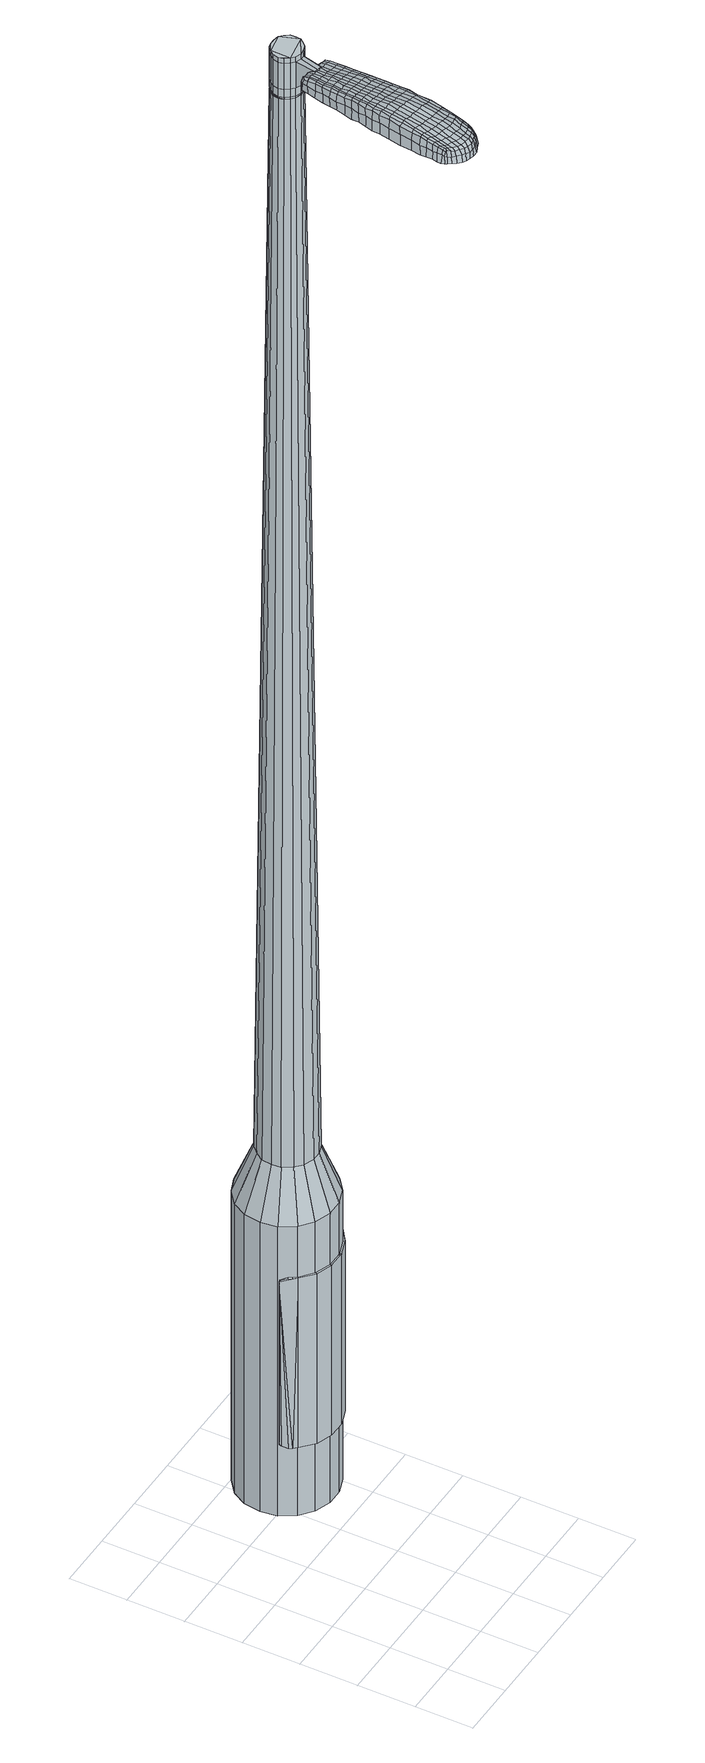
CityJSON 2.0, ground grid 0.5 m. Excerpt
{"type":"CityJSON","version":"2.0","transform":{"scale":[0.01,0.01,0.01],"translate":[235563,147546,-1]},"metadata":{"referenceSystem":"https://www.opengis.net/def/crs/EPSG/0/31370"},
"CityObjects":{
"object1":{"type":"GenericCityObject","attributes":{"cluster":414,"mean_distance_to_centroid":0.196,"new_centroid_x":235564.3,"new_centroid_y":147548.15,"mean_distance_to_camera":10.42,"H1":10.59,"H2":13.63,"Z_final":112.89,"cluster2":-1,"proj_x":235557.04,"proj_y":147546.9,"id_line":65030,"bearing_l":350.2,"distance":7.37,"orientation":"right","G_obj":260.2},"geometry":[{"type":"MultiSurface","lod":"2","boundaries":[[[0,1,2,3]],[[1,4,5,2]],[[4,6,7,5]],[[6,8,9,7]],[[8,10,11,9]],[[10,12,13,11]],[[12,14,15,13]],[[14,16,17,15]],[[16,18,19,17]],[[18,20,21,19]],[[20,22,23,21]],[[22,24,25,23]],[[24,26,27,25]],[[26,28,29,27]],[[28,30,31,29]],[[30,32,33,31]],[[32,34,35,33]],[[34,0,3,35]],[[36,37,38,39]],[[38,40,41,42]],[[41,43,42]],[[42,44,45,46]],[[45,47,46]],[[46,48,49,50]],[[49,51,50]],[[42,46,50,38]],[[50,52,39,38]],[[53,36,39]],[[2,5,7,35]],[[7,9,11,15]],[[11,13,15]],[[15,17,19,23]],[[19,21,23]],[[23,25,27,31]],[[27,29,31]],[[15,23,31,7]],[[31,33,35,7]],[[3,2,35]],[[1,0,54,55]],[[0,34,56,54]],[[34,32,57,56]],[[32,30,58,57]],[[30,28,59,58]],[[28,26,60,59]],[[26,24,61,60]],[[24,22,62,61]],[[22,20,63,62]],[[20,18,64,63]],[[18,16,65,64]],[[16,14,66,65]],[[14,12,67,66]],[[12,10,68,67]],[[10,8,69,68]],[[8,6,70,69]],[[6,4,71,70]],[[4,1,55,71]],[[55,54,72,73]],[[54,56,74,72]],[[56,57,75,74]],[[57,58,76,75]],[[58,59,77,76]],[[59,60,78,77]],[[60,61,79,78]],[[61,62,80,79]],[[62,63,81,80]],[[63,64,82,81]],[[64,65,83,82]],[[65,66,84,83]],[[66,67,85,84]],[[67,68,86,85]],[[68,69,87,86]],[[69,70,88,87]],[[70,71,89,88]],[[71,55,73,89]],[[90,91,92,73]],[[93,94,91,90]],[[95,96,94,93]],[[76,97,96,95]],[[98,99,97,76]],[[78,100,99,98]],[[101,102,100,78]],[[80,103,102,101]],[[104,105,103,80]],[[82,106,105,104]],[[107,108,106,82]],[[109,110,108,107]],[[111,112,110,109]],[[113,114,112,111]],[[115,116,114,113]],[[117,118,116,115]],[[89,119,118,117]],[[73,92,119,89]],[[120,121,122,123]],[[124,120,123,125]],[[126,124,125,127]],[[128,126,127,129]],[[130,128,129,131]],[[132,130,131,133]],[[134,132,133,135]],[[136,134,135,137]],[[138,136,137,139]],[[140,138,139,141]],[[142,140,141,143]],[[144,142,143,145]],[[146,144,145,147]],[[148,146,147,149]],[[150,148,149,151]],[[152,150,151,153]],[[72,90,73]],[[72,74,93,90]],[[74,75,95,93]],[[75,76,95]],[[77,98,76]],[[77,78,98]],[[79,101,78]],[[79,80,101]],[[81,104,80]],[[81,82,104]],[[83,107,82]],[[83,84,109,107]],[[84,85,111,109]],[[85,86,113,111]],[[86,87,115,113]],[[87,88,117,115]],[[88,89,117]],[[154,92,91]],[[155,118,119]],[[155,156,116,118]],[[156,157,114,116]],[[157,158,112,114]],[[158,159,110,112]],[[159,160,108,110]],[[160,106,108]],[[161,105,106]],[[161,103,105]],[[162,102,103]],[[162,100,102]],[[163,99,100]],[[163,97,99]],[[164,96,97]],[[164,165,94,96]],[[165,154,91,94]],[[39,52,152,166]],[[92,154,167,153]],[[53,39,166,121]],[[154,165,122,167]],[[36,53,121,120]],[[165,164,123,122]],[[37,36,120,124]],[[164,97,125,123]],[[38,37,124,126]],[[97,163,127,125]],[[40,38,126,128]],[[163,100,129,127]],[[41,40,128,130]],[[100,162,131,129]],[[43,41,130,132]],[[162,103,133,131]],[[42,43,132,134]],[[103,161,135,133]],[[44,42,134,136]],[[161,106,137,135]],[[45,44,136,138]],[[106,160,139,137]],[[47,45,138,140]],[[160,159,141,139]],[[46,47,140,142]],[[159,158,143,141]],[[48,46,142,144]],[[158,157,145,143]],[[49,48,144,146]],[[157,156,147,145]],[[51,49,146,148]],[[156,155,149,147]],[[50,51,148,150]],[[155,119,151,149]],[[52,50,150,152]],[[119,92,153,151]],[[152,153,168,169]],[[153,167,170,168]],[[167,122,171,170]],[[122,121,172,171]],[[121,166,173,172]],[[166,152,169,173]],[[174,175,176,177]],[[178,174,177,179]],[[174,178,180,181]],[[175,174,181,182]],[[183,184,185,186]],[[187,183,186,188]],[[183,187,189,190]],[[184,183,190,191]],[[192,193,194,195]],[[196,192,195,197]],[[192,196,198,199]],[[193,192,199,200]],[[201,202,203,204]],[[205,201,204,206]],[[201,205,207,208]],[[202,201,208,209]],[[210,211,212,213]],[[214,210,213,215]],[[210,214,216,217]],[[211,210,217,218]],[[219,220,221,222]],[[223,219,222,224]],[[219,223,225,226]],[[220,219,226,227]],[[228,229,230,231]],[[220,228,231,221]],[[228,220,227,232]],[[229,228,232,233]],[[234,235,236,237]],[[229,234,237,230]],[[234,229,233,238]],[[235,234,238,239]],[[240,178,179,241]],[[235,240,241,236]],[[240,235,239,242]],[[178,240,242,180]],[[243,244,245,246]],[[247,243,246,248]],[[243,247,249,250]],[[244,243,250,251]],[[252,253,254,255]],[[244,252,255,245]],[[252,244,251,256]],[[253,252,256,257]],[[258,259,260,261]],[[253,258,261,254]],[[258,253,257,262]],[[259,258,262,263]],[[264,265,266,267]],[[259,264,267,260]],[[264,259,263,268]],[[265,264,268,269]],[[270,175,182,271]],[[265,270,271,266]],[[270,265,269,272]],[[175,270,272,176]],[[273,274,275,276]],[[277,273,276,278]],[[273,277,279,280]],[[274,273,280,281]],[[282,283,284,285]],[[274,282,285,275]],[[282,274,281,286]],[[283,282,286,287]],[[288,289,290,291]],[[283,288,291,284]],[[288,283,287,292]],[[289,288,292,293]],[[294,187,188,295]],[[289,294,295,290]],[[294,289,293,296]],[[187,294,296,189]],[[297,298,299,300]],[[301,297,300,302]],[[297,301,303,304]],[[298,297,304,305]],[[306,307,308,309]],[[298,306,309,299]],[[306,298,305,310]],[[307,306,310,311]],[[312,313,314,315]],[[307,312,315,308]],[[312,307,311,316]],[[313,312,316,317]],[[318,319,320,321]],[[313,318,321,314]],[[318,313,317,322]],[[319,318,322,323]],[[324,184,191,325]],[[319,324,325,320]],[[324,319,323,326]],[[184,324,326,185]],[[327,213,212,328]],[[329,327,328,330]],[[327,329,331,332]],[[213,327,332,215]],[[333,329,330,334]],[[335,333,334,336]],[[333,335,337,338]],[[329,333,338,331]],[[339,335,336,340]],[[341,339,340,342]],[[339,341,343,344]],[[335,339,344,337]],[[345,341,342,346]],[[347,345,346,348]],[[345,347,349,350]],[[341,345,350,343]],[[351,347,348,352]],[[202,351,352,203]],[[351,202,209,353]],[[347,351,353,349]],[[354,355,200,199]],[[356,354,199,198]],[[354,356,357,358]],[[355,354,358,359]],[[360,361,359,358]],[[362,360,358,357]],[[360,362,363,364]],[[361,360,364,365]],[[366,367,365,364]],[[368,366,364,363]],[[366,368,369,370]],[[367,366,370,371]],[[372,373,371,370]],[[374,372,370,369]],[[372,374,207,205]],[[373,372,205,206]],[[375,376,377,378]],[[277,375,378,279]],[[375,277,278,379]],[[376,375,379,380]],[[381,196,197,382]],[[376,381,382,377]],[[381,376,380,383]],[[196,381,383,198]],[[384,385,386,387]],[[223,384,387,225]],[[384,223,224,388]],[[385,384,388,389]],[[390,391,392,393]],[[385,390,393,386]],[[390,385,389,394]],[[391,390,394,395]],[[396,193,200,397]],[[391,396,397,392]],[[396,391,395,398]],[[193,396,398,194]],[[399,400,401,402]],[[181,399,402,182]],[[399,181,180,403]],[[400,399,403,404]],[[405,406,407,408]],[[400,405,408,401]],[[405,400,404,409]],[[406,405,409,410]],[[411,204,203,412]],[[406,411,412,407]],[[411,406,410,413]],[[204,411,413,206]],[[414,415,416,417]],[[186,414,417,188]],[[414,186,185,418]],[[415,414,418,419]],[[420,208,207,421]],[[415,420,421,416]],[[420,415,419,422]],[[208,420,422,209]],[[423,424,425,426]],[[301,423,426,303]],[[423,301,302,427]],[[424,423,427,428]],[[429,214,215,430]],[[424,429,430,425]],[[429,424,428,431]],[[214,429,431,216]],[[432,433,434,435]],[[247,432,435,249]],[[432,247,248,436]],[[433,432,436,437]],[[438,439,440,441]],[[433,438,441,434]],[[438,433,437,442]],[[439,438,442,443]],[[444,211,218,445]],[[439,444,445,440]],[[444,439,443,446]],[[211,444,446,212]],[[447,448,437,436]],[[246,447,436,248]],[[447,246,245,449]],[[448,447,449,450]],[[451,452,443,442]],[[448,451,442,437]],[[451,448,450,453]],[[452,451,453,454]],[[455,328,212,446]],[[452,455,446,443]],[[455,452,454,456]],[[328,455,456,330]],[[457,458,459,460]],[[304,457,460,305]],[[457,304,303,426]],[[458,457,426,425]],[[461,332,331,462]],[[458,461,462,459]],[[461,458,425,430]],[[332,461,430,215]],[[463,464,450,449]],[[255,463,449,245]],[[463,255,254,465]],[[464,463,465,466]],[[467,468,454,453]],[[464,467,453,450]],[[467,464,466,469]],[[468,467,469,470]],[[471,334,330,456]],[[468,471,456,454]],[[471,468,470,472]],[[334,471,472,336]],[[473,474,475,476]],[[310,473,476,311]],[[473,310,305,460]],[[474,473,460,459]],[[477,338,337,478]],[[474,477,478,475]],[[477,474,459,462]],[[338,477,462,331]],[[479,480,466,465]],[[261,479,465,254]],[[479,261,260,481]],[[480,479,481,482]],[[483,484,470,469]],[[480,483,469,466]],[[483,480,482,485]],[[484,483,485,486]],[[487,340,336,472]],[[484,487,472,470]],[[487,484,486,488]],[[340,487,488,342]],[[489,490,491,492]],[[316,489,492,317]],[[489,316,311,476]],[[490,489,476,475]],[[493,344,343,494]],[[490,493,494,491]],[[493,490,475,478]],[[344,493,478,337]],[[495,496,482,481]],[[267,495,481,260]],[[495,267,266,497]],[[496,495,497,498]],[[499,500,486,485]],[[496,499,485,482]],[[499,496,498,501]],[[500,499,501,502]],[[503,346,342,488]],[[500,503,488,486]],[[503,500,502,504]],[[346,503,504,348]],[[505,506,507,508]],[[322,505,508,323]],[[505,322,317,492]],[[506,505,492,491]],[[509,350,349,510]],[[506,509,510,507]],[[509,506,491,494]],[[350,509,494,343]],[[511,512,498,497]],[[271,511,497,266]],[[511,271,182,402]],[[512,511,402,401]],[[513,514,502,501]],[[512,513,501,498]],[[513,512,401,408]],[[514,513,408,407]],[[515,352,348,504]],[[514,515,504,502]],[[515,514,407,412]],[[352,515,412,203]],[[516,517,419,418]],[[326,516,418,185]],[[516,326,323,508]],[[517,516,508,507]],[[518,353,209,422]],[[517,518,422,419]],[[518,517,507,510]],[[353,518,510,349]],[[519,520,380,379]],[[276,519,379,278]],[[519,276,275,521]],[[520,519,521,522]],[[523,356,198,383]],[[520,523,383,380]],[[523,520,522,524]],[[356,523,524,357]],[[525,526,527,528]],[[226,525,528,227]],[[525,226,225,387]],[[526,525,387,386]],[[529,530,531,532]],[[526,529,532,527]],[[529,526,386,393]],[[530,529,393,392]],[[533,355,359,534]],[[530,533,534,531]],[[533,530,392,397]],[[355,533,397,200]],[[535,536,522,521]],[[285,535,521,275]],[[535,285,284,537]],[[536,535,537,538]],[[539,362,357,524]],[[536,539,524,522]],[[539,536,538,540]],[[362,539,540,363]],[[541,542,543,544]],[[232,541,544,233]],[[541,232,227,528]],[[542,541,528,527]],[[545,546,547,548]],[[542,545,548,543]],[[545,542,527,532]],[[546,545,532,531]],[[549,361,365,550]],[[546,549,550,547]],[[549,546,531,534]],[[361,549,534,359]],[[551,552,538,537]],[[291,551,537,284]],[[551,291,290,553]],[[552,551,553,554]],[[555,368,363,540]],[[552,555,540,538]],[[555,552,554,556]],[[368,555,556,369]],[[557,558,559,560]],[[238,557,560,239]],[[557,238,233,544]],[[558,557,544,543]],[[561,562,563,564]],[[558,561,564,559]],[[561,558,543,548]],[[562,561,548,547]],[[565,367,371,566]],[[562,565,566,563]],[[565,562,547,550]],[[367,565,550,365]],[[567,568,554,553]],[[295,567,553,290]],[[567,295,188,417]],[[568,567,417,416]],[[569,374,369,556]],[[568,569,556,554]],[[569,568,416,421]],[[374,569,421,207]],[[570,571,404,403]],[[242,570,403,180]],[[570,242,239,560]],[[571,570,560,559]],[[572,573,410,409]],[[571,572,409,404]],[[572,571,559,564]],[[573,572,564,563]],[[574,373,206,413]],[[573,574,413,410]],[[574,573,563,566]],[[373,574,566,371]],[[575,576,577,578]],[[578,577,579,580]],[[581,579,577,582]],[[582,577,576,583]],[[584,585,586,587]],[[587,586,588,589]],[[590,588,586,591]],[[591,586,585,592]],[[593,594,595,596]],[[596,595,597,598]],[[599,597,595,600]],[[600,595,594,601]],[[602,603,604,605]],[[605,604,606,607]],[[608,606,604,609]],[[609,604,603,610]],[[611,612,613,614]],[[614,613,615,616]],[[617,615,613,618]],[[618,613,612,619]],[[620,621,622,623]],[[623,622,624,625]],[[626,624,622,627]],[[627,622,621,628]],[[629,630,631,632]],[[632,631,621,620]],[[628,621,631,633]],[[633,631,630,634]],[[635,636,637,638]],[[638,637,630,629]],[[634,630,637,639]],[[639,637,636,640]],[[580,579,641,642]],[[642,641,636,635]],[[640,636,641,643]],[[643,641,579,581]],[[644,645,646,647]],[[647,646,648,649]],[[650,648,646,651]],[[651,646,645,652]],[[653,654,655,656]],[[656,655,645,644]],[[652,645,655,657]],[[657,655,654,658]],[[659,660,661,662]],[[662,661,654,653]],[[658,654,661,663]],[[663,661,660,664]],[[665,666,667,668]],[[668,667,660,659]],[[664,660,667,669]],[[669,667,666,670]],[[583,576,671,672]],[[672,671,666,665]],[[670,666,671,673]],[[673,671,576,575]],[[674,675,676,677]],[[677,676,678,679]],[[680,678,676,681]],[[681,676,675,682]],[[683,684,685,686]],[[686,685,675,674]],[[682,675,685,687]],[[687,685,684,688]],[[689,690,691,692]],[[692,691,684,683]],[[688,684,691,693]],[[693,691,690,694]],[[589,588,695,696]],[[696,695,690,689]],[[694,690,695,697]],[[697,695,588,590]],[[698,699,700,701]],[[701,700,702,703]],[[704,702,700,705]],[[705,700,699,706]],[[707,708,709,710]],[[710,709,699,698]],[[706,699,709,711]],[[711,709,708,712]],[[713,714,715,716]],[[716,715,708,707]],[[712,708,715,717]],[[717,715,714,718]],[[719,720,721,722]],[[722,721,714,713]],[[718,714,721,723]],[[723,721,720,724]],[[592,585,725,726]],[[726,725,720,719]],[[724,720,725,727]],[[727,725,585,584]],[[611,614,728,729]],[[729,728,730,731]],[[732,730,728,733]],[[733,728,614,616]],[[731,730,734,735]],[[735,734,736,737]],[[738,736,734,739]],[[739,734,730,732]],[[737,736,740,741]],[[741,740,742,743]],[[744,742,740,745]],[[745,740,736,738]],[[743,742,746,747]],[[747,746,748,749]],[[750,748,746,751]],[[751,746,742,744]],[[749,748,752,753]],[[753,752,603,602]],[[610,603,752,754]],[[754,752,748,750]],[[601,755,756,600]],[[600,756,757,599]],[[758,757,756,759]],[[759,756,755,760]],[[760,761,762,759]],[[759,762,763,758]],[[764,763,762,765]],[[765,762,761,766]],[[766,767,768,765]],[[765,768,769,764]],[[770,769,768,771]],[[771,768,767,772]],[[772,773,774,771]],[[771,774,775,770]],[[608,775,774,606]],[[606,774,773,607]],[[776,777,778,779]],[[779,778,678,680]],[[679,678,778,780]],[[780,778,777,781]],[[598,597,782,783]],[[783,782,777,776]],[[781,777,782,784]],[[784,782,597,599]],[[785,786,787,788]],[[788,787,624,626]],[[625,624,787,789]],[[789,787,786,790]],[[791,792,793,794]],[[794,793,786,785]],[[790,786,793,795]],[[795,793,792,796]],[[601,594,797,798]],[[798,797,792,791]],[[796,792,797,799]],[[799,797,594,593]],[[800,801,802,803]],[[803,802,582,583]],[[581,582,802,804]],[[804,802,801,805]],[[806,807,808,809]],[[809,808,801,800]],[[805,801,808,810]],[[810,808,807,811]],[[602,605,812,813]],[[813,812,807,806]],[[811,807,812,814]],[[814,812,605,607]],[[815,816,817,818]],[[818,817,587,589]],[[584,587,817,819]],[[819,817,816,820]],[[608,609,821,822]],[[822,821,816,815]],[[820,816,821,823]],[[823,821,609,610]],[[824,825,702,826]],[[826,702,704]],[[703,702,825,827]],[[616,615,828,829]],[[829,828,825,824]],[[827,825,828,830]],[[830,828,615,617]],[[831,832,833,834]],[[834,833,648,650]],[[649,648,833,835]],[[835,833,832,836]],[[837,838,839,840]],[[840,839,832,831]],[[836,832,839,841]],[[841,839,838,842]],[[619,612,843,844]],[[844,843,838,837]],[[842,838,843,845]],[[845,843,612,611]],[[836,846,835]],[[835,846,647,649]],[[644,647,846,847]],[[847,846,848]],[[842,849,850,841]],[[841,850,846,836]],[[848,846,850,851]],[[851,850,849,852]],[[611,729,853,845]],[[845,853,849,842]],[[852,849,853,854]],[[854,853,729,731]],[[855,856,857,858]],[[858,857,705,706]],[[704,705,857,826]],[[826,857,856,824]],[[732,733,859,860]],[[860,859,856,855]],[[824,856,859,829]],[[829,859,733,616]],[[848,861,847]],[[847,861,656,644]],[[653,656,861,862]],[[862,861,863]],[[852,864,865,851]],[[851,865,861,848]],[[863,861,865,866]],[[866,865,864,867]],[[731,735,868,854]],[[854,868,864,852]],[[867,864,868,869]],[[869,868,735,737]],[[870,871,872,873]],[[873,872,711,712]],[[706,711,872,858]],[[858,872,871,855]],[[738,739,874,875]],[[875,874,871,870]],[[855,871,874,860]],[[860,874,739,732]],[[863,876,877,862]],[[862,877,662,653]],[[659,662,877,878]],[[878,877,876,879]],[[867,880,881,866]],[[866,881,876,863]],[[879,876,881,882]],[[882,881,880,883]],[[737,741,884,869]],[[869,884,880,867]],[[883,880,884,885]],[[885,884,741,743]],[[886,887,888,889]],[[889,888,717,718]],[[712,717,888,873]],[[873,888,887,870]],[[744,745,890,891]],[[891,890,887,886]],[[870,887,890,875]],[[875,890,745,738]],[[879,892,893,878]],[[878,893,668,659]],[[665,668,893,894]],[[894,893,892,895]],[[883,896,897,882]],[[882,897,892,879]],[[895,892,897,898]],[[898,897,896,899]],[[743,747,900,885]],[[885,900,896,883]],[[899,896,900,901]],[[901,900,747,749]],[[902,903,904,905]],[[905,904,723,724]],[[718,723,904,889]],[[889,904,903,886]],[[750,751,906,907]],[[907,906,903,902]],[[886,903,906,891]],[[891,906,751,744]],[[895,908,909,894]],[[894,909,672,665]],[[583,672,909,803]],[[803,909,908,800]],[[899,910,911,898]],[[898,911,908,895]],[[800,908,911,809]],[[809,911,910,806]],[[749,753,912,901]],[[901,912,910,899]],[[806,910,912,813]],[[813,912,753,602]],[[820,913,914,819]],[[819,914,727,584]],[[724,727,914,905]],[[905,914,913,902]],[[610,754,915,823]],[[823,915,913,820]],[[902,913,915,907]],[[907,915,754,750]],[[781,916,917,780]],[[780,917,677,679]],[[674,677,917,918]],[[918,917,916,919]],[[599,757,920,784]],[[784,920,916,781]],[[919,916,920,921]],[[921,920,757,758]],[[922,923,924,925]],[[925,924,627,628]],[[626,627,924,788]],[[788,924,923,785]],[[926,927,928,929]],[[929,928,923,922]],[[785,923,928,794]],[[794,928,927,791]],[[760,755,930,931]],[[931,930,927,926]],[[791,927,930,798]],[[798,930,755,601]],[[919,932,933,918]],[[918,933,686,674]],[[683,686,933,934]],[[934,933,932,935]],[[758,763,936,921]],[[921,936,932,919]],[[935,932,936,937]],[[937,936,763,764]],[[938,939,940,941]],[[941,940,633,634]],[[628,633,940,925]],[[925,940,939,922]],[[942,943,944,945]],[[945,944,939,938]],[[922,939,944,929]],[[929,944,943,926]],[[766,761,946,947]],[[947,946,943,942]],[[926,943,946,931]],[[931,946,761,760]],[[935,948,949,934]],[[934,949,692,683]],[[689,692,949,950]],[[950,949,948,951]],[[764,769,952,937]],[[937,952,948,935]],[[951,948,952,953]],[[953,952,769,770]],[[954,955,956,957]],[[957,956,639,640]],[[634,639,956,941]],[[941,956,955,938]],[[958,959,960,961]],[[961,960,955,954]],[[938,955,960,945]],[[945,960,959,942]],[[772,767,962,963]],[[963,962,959,958]],[[942,959,962,947]],[[947,962,767,766]],[[951,964,965,950]],[[950,965,696,689]],[[589,696,965,818]],[[818,965,964,815]],[[770,775,966,953]],[[953,966,964,951]],[[815,964,966,822]],[[822,966,775,608]],[[805,967,968,804]],[[804,968,643,581]],[[640,643,968,957]],[[957,968,967,954]],[[811,969,970,810]],[[810,970,967,805]],[[954,967,970,961]],[[961,970,969,958]],[[607,773,971,814]],[[814,971,969,811]],[[958,969,971,963]],[[963,971,773,772]],[[575,578,177,176]],[[578,580,179,177]],[[590,591,190,189]],[[591,592,191,190]],[[593,596,195,194]],[[596,598,197,195]],[[617,618,217,216]],[[618,619,218,217]],[[620,623,222,221]],[[623,625,224,222]],[[629,632,231,230]],[[632,620,221,231]],[[635,638,237,236]],[[638,629,230,237]],[[580,642,241,179]],[[642,635,236,241]],[[650,651,250,249]],[[651,652,251,250]],[[652,657,256,251]],[[657,658,257,256]],[[658,663,262,257]],[[663,664,263,262]],[[664,669,268,263]],[[669,670,269,268]],[[670,673,272,269]],[[673,575,176,272]],[[680,681,280,279]],[[681,682,281,280]],[[682,687,286,281]],[[687,688,287,286]],[[688,693,292,287]],[[693,694,293,292]],[[694,697,296,293]],[[697,590,189,296]],[[698,701,300,299]],[[701,703,302,300]],[[707,710,309,308]],[[710,698,299,309]],[[713,716,315,314]],[[716,707,308,315]],[[719,722,321,320]],[[722,713,314,321]],[[592,726,325,191]],[[726,719,320,325]],[[776,779,378,377]],[[779,680,279,378]],[[598,783,382,197]],[[783,776,377,382]],[[625,789,388,224]],[[789,790,389,388]],[[790,795,394,389]],[[795,796,395,394]],[[796,799,398,395]],[[799,593,194,398]],[[703,427,302]],[[703,827,428,427]],[[827,830,431,428]],[[830,617,216,431]],[[831,834,435,434]],[[834,650,249,435]],[[837,840,441,440]],[[840,831,434,441]],[[619,844,445,218]],[[844,837,440,445]],[[972,973,974,975]],[[976,977,975,974]],[[978,979,980,981]],[[982,983,984,985]],[[973,986,987,974]],[[988,976,974,987]],[[989,978,981,990]],[[991,992,983,982]],[[986,993,994,987]],[[994,995,988,987]],[[996,989,990,997]],[[998,992,991,999]],[[993,1000,1001,994]],[[1001,1002,995,994]],[[1003,996,997,1004]],[[1005,998,999,1006]],[[1007,1008,1009,1010]],[[1011,1012,1008,1007]],[[1011,1013,1014,1012]],[[1013,1015,1016,1014]],[[1017,1018,1019,1020]],[[1021,1022,1018,1017]],[[1023,1024,1022,1021]],[[1025,1026,1024,1023]],[[1020,1009,1008,1017]],[[1017,1008,1012,1021]],[[1012,1014,1023,1021]],[[1014,1016,1025,1023]],[[981,980,977,976]],[[990,981,976,988]],[[995,997,990,988]],[[1002,1004,997,995]],[[982,985,979,978]],[[991,982,978,989]],[[999,991,989,996]],[[1006,999,996,1003]],[[983,1007,1010,984]],[[992,1011,1007,983]],[[1013,1011,992,998]],[[1015,1013,998,1005]],[[1027,1028,1029,1030]],[[1029,1031,1032,1033]],[[1029,1033,1034,1035]],[[1029,1035,1030]],[[1036,1027,1030,1037]],[[1038,1037,1030,1039]],[[1040,1039,1030]],[[1041,1029,1028,1042]],[[1043,1041,1042,1044]],[[1045,1043,1044,1046]],[[1047,1045,1046,1048]],[[1049,1047,1048,1050]],[[1050,1051,1052,1053]],[[1050,1053,1054,1055]],[[1050,1055,1056,1057]],[[1056,1058,1059,1060]],[[1056,1060,1061,1062]],[[1056,1062,1057]],[[1050,1057,1049]],[[1063,1064,1028,1027]],[[1065,1066,1031,1029]],[[1067,1068,1040,1030]],[[1064,1069,1042,1028]],[[1070,1065,1029,1041]],[[1069,1071,1044,1042]],[[1072,1070,1041,1043]],[[1071,1073,1046,1044]],[[1074,1072,1043,1045]],[[1073,1075,1048,1046]],[[1076,1074,1045,1047]],[[1075,1077,1050,1048]],[[1078,1076,1047,1049]],[[1077,1079,1051,1050]],[[1080,1081,1058,1056]],[[1082,1078,1049,1057]],[[1052,1051,1079,1083]],[[1053,1052,1083,1084]],[[1054,1053,1084,1085]],[[1055,1054,1085,1086]],[[1056,1055,1086,1080]],[[1087,1063,1027,1036]],[[1088,1087,1036,1037]],[[1089,1088,1037,1038]],[[1090,1089,1038,1039]],[[1068,1090,1039,1040]],[[1032,1031,1066,1091]],[[1059,1058,1081,1092]],[[1033,1032,1091,1093]],[[1034,1033,1093,1094]],[[1035,1034,1094,1095]],[[1030,1035,1095,1067]],[[1060,1059,1092,1096]],[[1061,1060,1096,1097]],[[1062,1061,1097,1098]],[[1057,1062,1098,1082]]]}]}
},
"vertices":[
[124,172,384],[110,177,384],[110,177,96],[124,172,96],[99,186,384],[99,186,96],[91,199,384],[91,199,96],[89,213,384],[89,213,96],[91,228,384],[91,228,96],[98,240,384],[98,240,96],[110,250,384],[110,250,96],[123,255,384],[123,255,96],[138,255,384],[138,255,96],[152,250,384],[152,250,96],[163,241,384],[163,241,96],[171,228,384],[171,228,96],[173,213,384],[173,213,96],[171,199,384],[171,199,96],[163,186,384],[163,186,96],[152,177,384],[152,177,96],[138,172,384],[138,172,96],[138,202,1524],[141,205,1524],[144,209,1524],[129,200,1524],[144,213,1524],[144,218,1524],[138,225,1524],[141,222,1524],[133,226,1524],[128,226,1524],[121,222,1524],[124,225,1524],[118,218,1524],[117,213,1524],[121,205,1524],[118,209,1524],[124,202,1524],[133,200,1524],[127,188,429],[118,191,429],[135,188,429],[144,191,429],[150,197,429],[155,205,429],[156,213,429],[155,222,429],[150,229,429],[143,235,429],[135,238,429],[126,238,429],[118,235,429],[112,229,429],[107,222,429],[106,213,429],[107,205,429],[112,197,429],[129,200,1483],[124,202,1483],[133,200,1483],[138,202,1483],[141,205,1483],[144,209,1483],[144,213,1483],[144,218,1483],[141,222,1483],[138,225,1483],[133,226,1483],[128,226,1483],[124,225,1483],[121,222,1483],[118,218,1483],[117,213,1483],[118,209,1483],[121,205,1483],[129,201,1483],[129,201,1485],[124,202,1485],[133,201,1483],[133,201,1485],[137,202,1483],[137,202,1485],[141,205,1485],[143,209,1483],[143,209,1485],[144,213,1485],[143,218,1483],[143,218,1485],[141,222,1485],[137,224,1483],[137,224,1485],[133,226,1485],[129,226,1483],[129,226,1485],[124,224,1483],[124,224,1485],[121,221,1483],[121,221,1485],[119,218,1483],[119,218,1485],[118,213,1483],[118,213,1485],[119,209,1483],[119,209,1485],[121,205,1485],[138,202,1519],[133,200,1519],[133,200,1493],[138,202,1493],[141,205,1519],[141,205,1493],[144,209,1519],[144,209,1493],[144,213,1519],[144,213,1493],[144,218,1519],[144,218,1493],[141,222,1519],[141,222,1493],[138,225,1519],[138,225,1493],[133,226,1519],[133,226,1493],[128,226,1519],[128,226,1493],[124,225,1519],[124,225,1493],[121,222,1519],[121,222,1493],[118,218,1519],[118,218,1493],[117,213,1519],[117,213,1493],[118,209,1519],[118,209,1493],[121,205,1519],[121,205,1493],[124,202,1519],[124,202,1493],[129,200,1485],[118,209,1485],[117,213,1485],[118,218,1485],[121,222,1485],[124,225,1485],[128,226,1485],[138,225,1485],[144,218,1485],[144,209,1485],[138,202,1485],[133,200,1485],[129,200,1519],[129,200,1493],[122,182,1513],[122,182,1518],[125,182,1513],[129,181,1513],[129,181,1518],[125,182,1518],[94,112,1519],[95,119,1518],[93,118,1509],[92,111,1510],[92,103,1519],[90,102,1510],[94,104,1526],[95,113,1525],[97,120,1525],[131,105,1519],[132,112,1518],[131,113,1525],[130,106,1525],[130,97,1519],[129,98,1526],[132,95,1510],[133,104,1510],[134,111,1509],[102,36,1519],[98,36,1519],[98,36,1513],[102,35,1513],[106,36,1519],[106,35,1513],[106,38,1524],[102,37,1524],[98,38,1524],[114,109,1530],[115,116,1529],[112,117,1529],[111,109,1530],[113,100,1531],[109,100,1531],[117,99,1530],[118,108,1530],[119,115,1529],[128,188,1512],[125,189,1512],[125,188,1517],[127,187,1517],[131,188,1512],[130,187,1517],[131,187,1506],[128,187,1506],[125,188,1506],[85,53,1519],[85,57,1519],[83,56,1512],[83,53,1512],[85,51,1518],[84,50,1512],[86,51,1522],[86,53,1523],[86,57,1524],[85,61,1519],[86,67,1519],[84,66,1512],[84,61,1512],[87,62,1524],[87,67,1525],[86,73,1519],[88,81,1519],[86,80,1511],[85,72,1511],[88,73,1526],[89,81,1526],[90,92,1519],[88,91,1510],[91,93,1526],[110,184,1513],[108,176,1513],[110,177,1518],[111,184,1517],[112,189,1512],[112,188,1516],[111,189,1506],[109,183,1507],[107,176,1507],[107,169,1514],[105,162,1515],[106,162,1520],[108,170,1519],[105,168,1507],[104,161,1507],[103,155,1515],[102,147,1516],[103,148,1522],[105,155,1521],[102,154,1508],[100,146,1508],[100,140,1517],[98,133,1517],[100,134,1524],[102,141,1523],[98,139,1508],[97,132,1509],[97,126,1518],[98,127,1524],[95,125,1509],[120,46,1519],[121,50,1519],[120,50,1524],[119,47,1523],[119,44,1518],[118,45,1522],[120,43,1512],[121,45,1512],[122,48,1512],[122,54,1519],[124,60,1519],[122,61,1525],[121,55,1524],[123,53,1512],[125,59,1512],[125,66,1519],[126,74,1519],[125,75,1526],[124,67,1526],[126,64,1511],[128,72,1511],[128,85,1519],[127,86,1526],[130,83,1510],[140,178,1513],[139,171,1513],[140,170,1507],[141,177,1507],[140,184,1512],[141,183,1506],[140,183,1516],[139,179,1517],[138,172,1518],[138,164,1514],[138,156,1515],[139,155,1507],[139,162,1507],[137,164,1519],[136,157,1520],[137,149,1515],[136,141,1516],[137,140,1508],[138,147,1508],[136,150,1521],[135,142,1522],[135,134,1517],[134,127,1517],[135,125,1509],[136,132,1508],[134,135,1523],[133,128,1524],[133,119,1518],[135,118,1509],[132,121,1524],[127,182,1519],[124,182,1519],[125,175,1520],[123,175,1520],[128,174,1520],[129,181,1519],[124,167,1522],[121,168,1522],[123,160,1523],[120,160,1523],[126,159,1523],[127,167,1521],[122,153,1524],[119,153,1524],[120,145,1525],[118,146,1525],[124,145,1525],[125,152,1524],[119,138,1526],[116,138,1526],[118,131,1527],[115,131,1527],[121,130,1527],[122,137,1526],[117,123,1528],[114,124,1528],[120,123,1528],[103,40,1527],[99,41,1527],[107,41,1526],[107,45,1527],[103,45,1528],[100,45,1528],[104,51,1529],[101,52,1529],[109,51,1528],[110,58,1530],[106,58,1530],[102,59,1530],[107,65,1531],[103,66,1531],[111,65,1530],[113,74,1531],[108,74,1531],[105,75,1531],[111,87,1531],[107,88,1531],[115,87,1531],[118,42,1518],[115,40,1519],[116,39,1513],[118,41,1513],[117,44,1523],[115,42,1523],[111,38,1519],[111,37,1513],[111,40,1524],[86,49,1518],[87,46,1518],[88,47,1523],[87,50,1523],[84,48,1513],[86,45,1513],[89,43,1519],[92,40,1519],[92,42,1524],[89,44,1523],[88,42,1513],[91,39,1513],[95,38,1519],[95,39,1524],[94,37,1513],[97,113,1528],[99,112,1528],[100,119,1528],[98,120,1527],[95,104,1528],[97,103,1529],[101,111,1529],[105,111,1530],[106,118,1529],[103,119,1528],[100,103,1529],[103,102,1530],[108,110,1530],[109,117,1529],[106,101,1531],[129,107,1528],[126,107,1529],[125,98,1529],[127,98,1528],[130,114,1527],[127,114,1528],[122,108,1529],[121,99,1530],[123,115,1528],[140,186,1512],[138,187,1512],[137,185,1517],[139,185,1517],[140,185,1506],[138,186,1506],[134,187,1512],[134,186,1517],[135,186,1506],[113,191,1512],[115,191,1512],[114,190,1506],[112,190,1506],[114,190,1517],[115,189,1517],[117,190,1512],[120,190,1512],[119,189,1506],[116,189,1506],[117,189,1517],[120,189,1517],[123,189,1512],[122,188,1506],[122,188,1517],[113,184,1519],[114,184,1519],[111,177,1520],[113,177,1520],[117,184,1519],[119,183,1519],[115,176,1520],[118,176,1520],[122,183,1519],[120,175,1520],[138,180,1519],[136,180,1519],[135,173,1520],[137,172,1520],[133,181,1519],[132,173,1520],[109,170,1521],[111,169,1521],[108,162,1522],[110,162,1522],[113,169,1521],[116,169,1521],[112,162,1522],[115,161,1523],[119,168,1522],[117,161,1523],[136,165,1521],[134,165,1521],[133,158,1522],[135,158,1522],[131,166,1521],[130,159,1522],[106,155,1523],[108,155,1523],[105,148,1524],[106,148,1524],[110,154,1523],[113,154,1524],[109,147,1525],[112,147,1525],[116,153,1524],[115,146,1525],[134,150,1523],[132,151,1523],[131,143,1524],[133,143,1524],[129,151,1524],[128,144,1525],[103,141,1525],[105,140,1525],[101,134,1526],[103,133,1526],[107,140,1526],[110,139,1526],[106,133,1527],[109,132,1527],[113,139,1526],[112,132,1527],[132,136,1525],[130,136,1525],[129,129,1526],[131,128,1526],[126,137,1526],[125,129,1527],[100,127,1527],[102,126,1527],[104,126,1527],[107,125,1528],[110,124,1528],[130,121,1527],[128,121,1527],[124,122,1528],[117,46,1525],[115,44,1525],[118,49,1526],[116,48,1526],[111,42,1526],[112,46,1527],[87,52,1525],[88,50,1525],[88,53,1526],[87,56,1525],[90,47,1525],[92,44,1526],[93,49,1527],[90,51,1526],[95,42,1526],[96,47,1527],[120,54,1526],[117,53,1527],[121,60,1527],[119,60,1528],[113,52,1528],[115,59,1529],[88,61,1526],[89,59,1527],[90,65,1528],[88,67,1527],[91,57,1527],[94,55,1528],[95,61,1529],[92,63,1528],[97,53,1528],[98,60,1530],[122,67,1528],[120,66,1529],[124,75,1528],[121,74,1529],[116,65,1529],[117,74,1530],[89,73,1528],[91,72,1528],[92,80,1529],[91,81,1528],[93,70,1529],[96,68,1530],[98,77,1530],[95,78,1530],[100,67,1530],[101,76,1531],[126,86,1529],[123,86,1529],[119,86,1530],[93,92,1528],[95,92,1529],[97,91,1530],[100,89,1530],[104,89,1531],[95,117,1509],[97,118,1518],[95,111,1518],[94,110,1509],[94,103,1519],[92,102,1510],[95,104,1525],[97,112,1525],[99,119,1525],[129,114,1525],[130,112,1518],[130,105,1518],[128,106,1525],[128,97,1519],[127,98,1525],[130,95,1510],[131,104,1509],[132,111,1509],[98,38,1513],[99,39,1519],[102,38,1519],[102,37,1513],[106,38,1519],[106,37,1513],[106,40,1524],[102,39,1524],[99,40,1524],[112,116,1528],[115,116,1528],[114,108,1529],[111,109,1529],[113,100,1529],[109,100,1529],[116,99,1529],[118,108,1529],[119,115,1528],[125,186,1516],[125,187,1512],[127,186,1512],[127,185,1516],[130,186,1512],[130,185,1516],[130,185,1506],[127,185,1506],[125,186,1506],[85,56,1512],[87,57,1519],[87,53,1518],[85,53,1512],[87,51,1518],[86,51,1512],[88,52,1522],[88,54,1523],[88,57,1523],[86,66,1512],[88,67,1519],[87,61,1519],[86,60,1512],[89,62,1524],[89,67,1525],[88,79,1511],[90,80,1519],[88,73,1519],[87,72,1511],[90,73,1525],[91,81,1526],[92,92,1519],[90,91,1510],[93,92,1526],[112,176,1518],[110,176,1513],[112,183,1513],[113,184,1517],[114,188,1512],[114,187,1515],[112,187,1506],[111,182,1506],[109,175,1507],[108,162,1520],[107,161,1514],[109,169,1514],[110,169,1519],[107,168,1507],[105,160,1507],[105,147,1522],[104,147,1516],[105,154,1515],[107,155,1521],[104,153,1508],[102,146,1508],[102,133,1523],[100,132,1517],[102,140,1516],[103,140,1522],[100,139,1508],[98,131,1508],[99,125,1517],[100,126,1524],[97,124,1509],[118,51,1523],[119,50,1519],[118,47,1518],[117,48,1523],[117,45,1518],[117,46,1522],[118,44,1512],[119,46,1512],[120,49,1512],[121,61,1525],[122,60,1519],[120,55,1519],[119,56,1524],[121,54,1512],[123,59,1512],[123,75,1526],[125,74,1519],[123,66,1519],[122,67,1525],[124,65,1511],[126,72,1511],[126,85,1519],[125,86,1526],[128,84,1510],[138,170,1507],[137,171,1513],[138,179,1513],[139,177,1506],[138,184,1512],[139,183,1506],[138,183,1515],[137,179,1517],[136,172,1518],[137,155,1507],[136,156,1514],[136,164,1514],[137,162,1507],[135,165,1519],[134,157,1520],[135,140,1508],[134,141,1516],[135,149,1515],[136,147,1508],[134,150,1521],[133,142,1522],[133,125,1508],[132,127,1517],[133,134,1516],[134,133,1508],[132,135,1522],[131,128,1523],[131,119,1517],[133,118,1509],[130,121,1524],[126,181,1518],[124,181,1518],[125,174,1519],[123,174,1519],[128,173,1519],[129,180,1518],[124,167,1520],[121,167,1520],[123,159,1521],[120,160,1521],[126,159,1521],[127,166,1520],[121,152,1523],[119,152,1523],[120,145,1524],[117,145,1524],[123,144,1524],[125,151,1523],[119,137,1525],[116,138,1525],[118,130,1526],[115,131,1526],[121,130,1526],[122,137,1525],[117,123,1527],[114,123,1527],[120,122,1527],[99,42,1526],[103,42,1526],[106,42,1525],[107,46,1526],[103,46,1526],[100,46,1526],[101,52,1528],[104,52,1528],[108,52,1527],[109,59,1528],[106,59,1529],[102,59,1529],[103,66,1530],[107,66,1530],[111,66,1529],[112,74,1530],[108,75,1530],[105,75,1530],[107,88,1530],[110,87,1530],[114,87,1530],[115,41,1513],[114,42,1518],[116,44,1518],[117,43,1512],[116,45,1523],[114,44,1523],[110,40,1519],[110,39,1513],[110,41,1523],[89,48,1523],[89,47,1518],[87,50,1518],[88,51,1523],[86,49,1512],[87,47,1512],[93,43,1523],[93,42,1519],[90,45,1519],[91,46,1523],[90,44,1513],[92,41,1513],[96,40,1519],[96,41,1524],[95,39,1513],[101,119,1527],[99,112,1527],[98,112,1527],[100,119,1526],[96,104,1527],[98,103,1528],[106,117,1528],[105,110,1528],[102,111,1528],[103,118,1527],[100,102,1528],[103,102,1529],[108,110,1529],[109,117,1528],[106,101,1529],[124,98,1528],[126,107,1527],[127,107,1527],[126,98,1527],[128,114,1526],[127,114,1527],[122,107,1528],[120,99,1528],[123,114,1527],[137,184,1516],[137,184,1512],[138,184,1516],[138,183,1506],[134,185,1512],[133,184,1516],[134,184,1506],[114,188,1506],[115,188,1512],[114,189,1512],[113,188,1506],[114,188,1516],[115,187,1516],[119,187,1506],[119,188,1512],[117,188,1512],[116,187,1506],[117,187,1516],[120,187,1516],[122,187,1512],[122,186,1506],[122,186,1516],[114,183,1518],[112,176,1519],[113,176,1519],[119,182,1518],[116,183,1518],[115,176,1519],[118,175,1519],[121,182,1518],[120,175,1519],[135,172,1519],[136,179,1518],[137,179,1518],[136,172,1519],[133,180,1518],[132,173,1519],[111,169,1520],[109,162,1521],[110,162,1521],[116,168,1520],[114,168,1520],[112,161,1521],[115,161,1521],[119,168,1520],[117,160,1521],[133,157,1521],[134,165,1520],[135,165,1520],[134,157,1521],[130,165,1520],[129,158,1521],[108,154,1522],[107,155,1522],[106,147,1523],[107,147,1523],[113,153,1522],[111,154,1522],[109,147,1523],[112,146,1524],[116,153,1523],[115,146,1524],[131,143,1523],[132,150,1522],[133,150,1522],[132,143,1523],[128,151,1522],[127,143,1523],[105,140,1524],[104,140,1524],[103,133,1525],[104,133,1525],[110,139,1525],[108,139,1524],[106,132,1525],[109,132,1526],[113,138,1525],[112,131,1526],[129,128,1525],[130,135,1524],[131,135,1524],[130,128,1525],[126,136,1524],[125,129,1525],[102,126,1526],[101,126,1526],[108,124,1527],[105,125,1526],[111,124,1527],[128,121,1526],[129,121,1526],[124,122,1526],[114,46,1524],[116,47,1524],[117,50,1525],[115,49,1525],[110,44,1525],[111,47,1525],[90,54,1525],[90,51,1524],[89,53,1524],[89,56,1525],[94,49,1526],[94,45,1525],[91,48,1524],[91,52,1525],[96,44,1525],[97,47,1526],[117,54,1526],[118,55,1526],[120,61,1526],[118,60,1527],[113,53,1526],[114,59,1527],[91,65,1527],[90,59,1526],[89,61,1526],[90,67,1526],[96,62,1528],[95,55,1527],[92,57,1526],[93,64,1527],[98,53,1527],[99,60,1528],[119,66,1527],[121,67,1527],[122,75,1527],[121,75,1528],[115,66,1528],[117,74,1529],[93,80,1528],[92,72,1527],[91,73,1527],[92,81,1527],[98,77,1529],[97,69,1529],[94,70,1528],[96,78,1528],[100,67,1529],[102,76,1530],[123,86,1528],[124,87,1528],[119,86,1529],[95,91,1528],[94,92,1528],[101,89,1529],[98,90,1529],[104,88,1530],[112,188,1508],[119,187,1508],[112,155,1509],[105,156,1509],[108,134,1510],[100,135,1510],[101,95,1512],[91,96,1512],[95,114,1511],[104,113,1511],[98,77,1513],[96,64,1514],[87,65,1514],[88,79,1513],[126,186,1508],[120,154,1509],[117,132,1510],[110,93,1512],[113,111,1511],[107,76,1513],[104,62,1514],[132,184,1508],[128,152,1509],[125,131,1510],[119,92,1512],[122,109,1511],[113,61,1514],[116,74,1513],[139,183,1508],[136,151,1509],[134,129,1510],[128,90,1512],[131,108,1511],[122,59,1514],[125,72,1513],[94,50,1514],[94,46,1514],[87,47,1514],[86,52,1514],[102,49,1514],[101,44,1514],[110,48,1514],[108,43,1514],[119,46,1514],[115,42,1514],[96,40,1515],[99,37,1515],[98,37,1515],[92,41,1515],[101,40,1515],[100,37,1515],[105,39,1515],[101,36,1515],[109,38,1515],[102,36,1515],[166,188,334],[164,184,334],[164,184,165],[171,197,171],[166,188,165],[168,191,165],[169,194,166],[170,195,167],[171,196,169],[168,191,334],[169,194,333],[170,195,332],[171,196,331],[171,197,328],[152,175,165],[152,175,334],[138,170,165],[138,170,334],[123,170,165],[123,170,334],[109,175,165],[109,175,334],[98,185,165],[98,185,334],[95,188,334],[93,191,334],[92,194,333],[91,196,332],[90,197,331],[90,197,328],[95,188,165],[90,197,171],[90,197,169],[91,196,167],[92,194,166],[93,191,165],[163,189,334],[161,186,334],[161,186,165],[163,189,165],[169,198,171],[169,198,328],[151,178,334],[151,178,165],[138,173,334],[138,173,165],[124,173,334],[124,173,165],[111,178,334],[111,178,165],[100,186,334],[100,186,165],[98,190,334],[92,198,328],[92,198,171],[98,190,165],[96,193,334],[94,195,333],[93,197,332],[93,198,331],[165,193,334],[167,195,333],[168,197,332],[168,198,331],[165,193,165],[93,198,169],[167,195,166],[168,197,167],[168,198,169],[93,197,167],[94,195,166],[96,193,165]
]}
